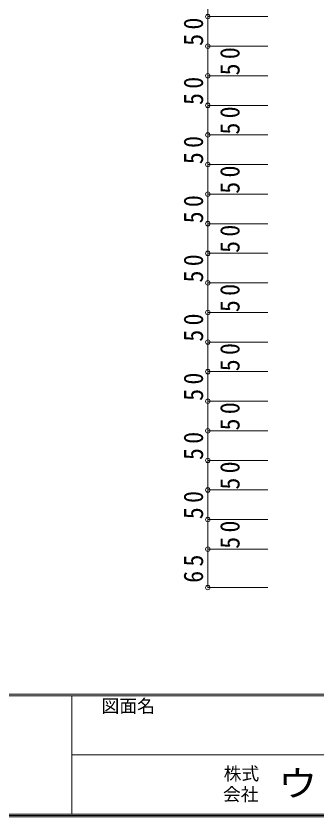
# Model space of a CAD drawing. Units: millimetres at full size, sheet at 1:15. Extents: x -3000 to 2850, y -2151 to 2088.
# Drawn here: x -170 to 339, y -2102 to -749 of the extents above; entities that cross this region are included whole.
import ezdxf
from ezdxf.enums import TextEntityAlignment as Align

# ---------------------------------------------------------------- set-up
doc = ezdxf.new("R2010")
doc.units = ezdxf.units.MM
doc.header["$LTSCALE"] = 15
doc.header["$PDMODE"] = 32
doc.header["$PDSIZE"] = 7.5
doc.layers.add('0-B_寸法', color=7, linetype='Continuous', lineweight=9)
doc.layers.add('F-1_枠', color=6, linetype='Continuous', lineweight=9)
doc.layers.add('F-A_文字', color=7, linetype='Continuous')
doc.styles.add('ＭＳ ゴシック', font='')
doc.styles.get('ＭＳ ゴシック').set_extended_font_data('MS Gothic')

msp = doc.modelspace()

# ---------------------------------------------------------------- linework, layer by layer
at = {"layer": '0-B_寸法', "color": 3}
for p, q in [((154.49, -699.88), (154.49, -749.88)), ((154.49, -749.88), (154.49, -799.88)), ((154.49, -749.88), (255.78, -749.88)), ((154.49, -799.88), (154.49, -849.88)), ((154.49, -799.88), (255.78, -799.88)), ((154.49, -849.88), (154.49, -899.88)), ((154.49, -849.88), (255.78, -849.88)), ((154.49, -899.88), (154.49, -949.88)), ((154.49, -899.88), (255.78, -899.88)), ((154.49, -949.88), (154.49, -999.88)), ((154.49, -949.88), (255.78, -949.88)), ((154.49, -999.88), (154.49, -1049.88)), ((154.49, -999.88), (255.78, -999.88)), ((154.49, -1049.88), (154.49, -1099.88)), ((154.49, -1049.88), (255.78, -1049.88)), ((154.49, -1099.88), (154.49, -1149.88)), ((154.49, -1099.88), (255.78, -1099.88)), ((154.49, -1149.88), (154.49, -1199.88)), ((154.49, -1149.88), (255.78, -1149.88)), ((154.49, -1199.88), (154.49, -1249.88)), ((154.49, -1199.88), (255.78, -1199.88)), ((154.49, -1249.88), (154.49, -1299.88)), ((154.49, -1249.88), (255.78, -1249.88)), ((154.49, -1299.88), (154.49, -1349.88)), ((154.49, -1299.88), (255.78, -1299.88)), ((154.49, -1349.88), (154.49, -1399.88)), ((154.49, -1349.88), (255.78, -1349.88)), ((154.49, -1399.88), (154.49, -1449.88)), ((154.49, -1399.88), (255.78, -1399.88)), ((154.49, -1449.88), (154.49, -1499.88)), ((154.49, -1449.88), (255.78, -1449.88)), ((154.49, -1499.88), (154.49, -1549.88)), ((154.49, -1499.88), (255.78, -1499.88)), ((154.49, -1549.88), (154.49, -1599.88)), ((154.49, -1549.88), (255.78, -1549.88)), ((154.49, -1599.88), (154.49, -1649.88)), ((154.49, -1599.88), (255.78, -1599.88)), ((154.49, -1649.88), (154.49, -1714.88)), ((154.49, -1649.88), (255.78, -1649.88)), ((154.49, -1714.88), (255.78, -1714.88))]:
    msp.add_line(p, q, dxfattribs=at)
for p in [(154.49, -749.88), (154.49, -799.88), (154.49, -849.88), (154.49, -899.88), (154.49, -949.88), (154.49, -999.88), (154.49, -1049.88), (154.49, -1099.88), (154.49, -1149.88), (154.49, -1199.88), (154.49, -1249.88), (154.49, -1299.88), (154.49, -1349.88), (154.49, -1399.88), (154.49, -1449.88), (154.49, -1499.88), (154.49, -1549.88), (154.49, -1599.88), (154.49, -1649.88), (154.49, -1714.88)]:
    msp.add_point(p, dxfattribs=at)
at = {"layer": 'F-1_枠'}
for p, q in [((2850, -1895), (-3000, -1895)), ((2850, -1897.5), (-3000, -1897.5)), ((-75, -1897.5), (-75, -2097.5)), ((-75, -1997.5), (2845, -1997.5)), ((2850, -2097.5), (-3000, -2097.5)), ((2850, -2100), (-3000, -2100)), ((2850, -2102.5), (-3000, -2102.5))]:
    msp.add_line(p, q, dxfattribs=at)

# ---------------------------------------------------------------- texts
at = {"layer": '0-B_寸法', "char_height": 32.99, "attachment_point": 7, "rotation": 90, "style": 'ＭＳ ゴシック'}
for s, insert in [('\\T1.36;\\W0.9;50', (146.99, -799.26)), ('\\T1.36;\\W0.9;50', (208.58, -849.26)), ('\\T1.36;\\W0.9;50', (146.99, -899.26)), ('\\T1.36;\\W0.9;50', (208.58, -949.26)), ('\\T1.36;\\W0.9;50', (146.99, -999.26)), ('\\T1.36;\\W0.9;50', (208.58, -1049.26)), ('\\T1.36;\\W0.9;50', (146.99, -1099.26)), ('\\T1.36;\\W0.9;50', (208.58, -1149.26)), ('\\T1.36;\\W0.9;50', (146.99, -1199.26)), ('\\T1.36;\\W0.9;50', (208.58, -1249.26)), ('\\T1.36;\\W0.9;50', (146.99, -1299.26)), ('\\T1.36;\\W0.9;50', (208.58, -1349.26)), ('\\T1.36;\\W0.9;50', (146.99, -1399.26)), ('\\T1.36;\\W0.9;50', (208.58, -1449.26)), ('\\T1.36;\\W0.9;50', (146.99, -1499.26)), ('\\T1.36;\\W0.9;50', (208.58, -1549.26)), ('\\T1.36;\\W0.9;50', (146.99, -1599.26)), ('\\T1.36;\\W0.9;50', (208.58, -1649.26)), ('\\T1.36;\\W0.9;65', (146.99, -1706.76))]:
    msp.add_mtext(s, dxfattribs=dict(at, insert=insert))
at = {"layer": 'F-A_文字', "style": 'ＭＳ ゴシック'}
for s, p in [('図面名', (-25, -1932.5)), ('株式', (181.27, -2046.79)), ('会社', (180.03, -2081.74))]:
    msp.add_text(s, height=21.99, dxfattribs=at).set_placement(p, align=Align.BOTTOM_LEFT)
at = {"layer": 'F-A_文字', "style": 'ＭＳ ゴシック', "width": 1.1}
msp.add_text('ウッドワン・・・', height=43.99, dxfattribs=at).set_placement((273.36, -2080.88), align=Align.BOTTOM_LEFT)

doc.saveas('drawing.dxf')
